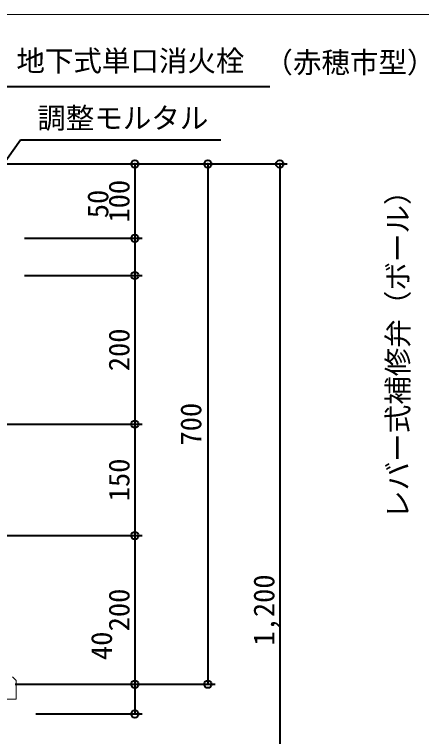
# Model space of a CAD drawing. Units: millimetres at full size, sheet at 1:20. Extents: x -5700 to 5714, y -3160 to 3160.
# Drawn here: x -550 to -2, y 149 to 1120 of the extents above; entities that cross this region are included whole.
import ezdxf
from ezdxf.enums import TextEntityAlignment as Align

# ---------------------------------------------------------------- set-up
doc = ezdxf.new("R2010")
doc.units = ezdxf.units.MM
doc.header["$LTSCALE"] = 20
doc.header["$PDMODE"] = 32
doc.header["$PDSIZE"] = 10
for name, color, linetype, lineweight in [('0-5_TEMP01', 3, 'Continuous', 18), ('0-7_躯体', 7, 'Continuous', 9), ('0-C_寸法', 1, 'Continuous', 40)]:
    doc.layers.add(name, color=color, linetype=linetype, lineweight=lineweight)
doc.styles.add('ＭＳ ゴシック', font='')
doc.styles.get('ＭＳ ゴシック').set_extended_font_data('MS Gothic')

msp = doc.modelspace()

# ---------------------------------------------------------------- linework, layer by layer
at = {"layer": '0-5_TEMP01'}
msp.add_line((-4278.67, 1120.37), (1421.34, 1120.37), dxfattribs=at)
at = {"layer": '0-7_躯体'}
for p, q in [((-548.12, 224.16), (-553.12, 229.16)), ((-548.12, 224.16), (-548.12, 199.15)), ((-548.12, 199.15), (-573.37, 199.15))]:
    msp.add_line(p, q, dxfattribs=at)
at = {"layer": '0-C_寸法'}
for p, q in [((-578.12, 1023.41), (-206.42, 1023.41)), ((-653.23, 795.99), (-542.29, 951.74)), ((-542.29, 951.74), (-272.51, 951.74)), ((-609.12, 919.16), (-183.15, 919.16)), ((-609.12, 919.16), (-279.97, 919.16)), ((-609.12, 919.16), (-378.28, 919.16)), ((-388.28, 919.16), (-388.28, 819.16)), ((-289.98, 919.16), (-289.98, 219.15)), ((-193.15, 919.16), (-193.15, -280.84)), ((-537.12, 819.16), (-378.28, 819.16)), ((-537.12, 819.16), (-378.28, 819.16)), ((-388.28, 819.16), (-388.28, 769.16)), ((-537.12, 769.16), (-378.28, 769.16)), ((-537.12, 769.16), (-378.28, 769.16)), ((-388.28, 769.16), (-388.28, 569.15)), ((-597.87, 569.15), (-378.28, 569.15)), ((-597.87, 569.15), (-378.28, 569.15)), ((-388.28, 569.15), (-388.28, 419.16)), ((-597.87, 419.16), (-378.28, 419.16)), ((-597.87, 419.16), (-378.28, 419.16)), ((-388.28, 419.16), (-388.28, 219.15)), ((-549.37, 219.15), (-279.97, 219.15)), ((-549.37, 219.15), (-378.28, 219.15)), ((-549.37, 219.15), (-378.28, 219.15)), ((-388.28, 219.15), (-388.28, 179.16)), ((-521.72, 179.16), (-378.28, 179.16))]:
    msp.add_line(p, q, dxfattribs=at)
for p in [(-388.28, 919.16), (-289.98, 919.16), (-193.15, 919.16), (-388.28, 819.16), (-388.28, 769.16), (-388.28, 569.15), (-388.28, 419.16), (-388.28, 219.15), (-289.98, 219.15), (-388.28, 179.16)]:
    msp.add_point(p, dxfattribs=at)

# ---------------------------------------------------------------- texts
at = {"layer": '0-C_寸法', "style": 'ＭＳ ゴシック'}
for s, p in [('地下式単口消火栓', (-547.85, 1035.49)), ('（赤穂市型）', (-213.79, 1033.32)), ('調整モルタル', (-519.65, 958.48))]:
    msp.add_text(s, height=28.15, dxfattribs=at).set_placement(p, align=Align.BOTTOM_LEFT)
for s, p in [('100', (-387.06, 840.36)), ('50', (-415.57, 846.2)), ('レバー式補修弁（ボール）', (-11.57, 441.6)), ('200', (-387.06, 640.36)), ('700', (-290.33, 540.36)), ('150', (-387.06, 465.36)), ('1,200', (-191.93, 271.16)), ('200', (-387.06, 290.36)), ('40', (-410.66, 251.72))]:
    msp.add_text(s, height=28.15, rotation=90, dxfattribs=at).set_placement(p, align=Align.BOTTOM_LEFT)

doc.saveas('drawing.dxf')
